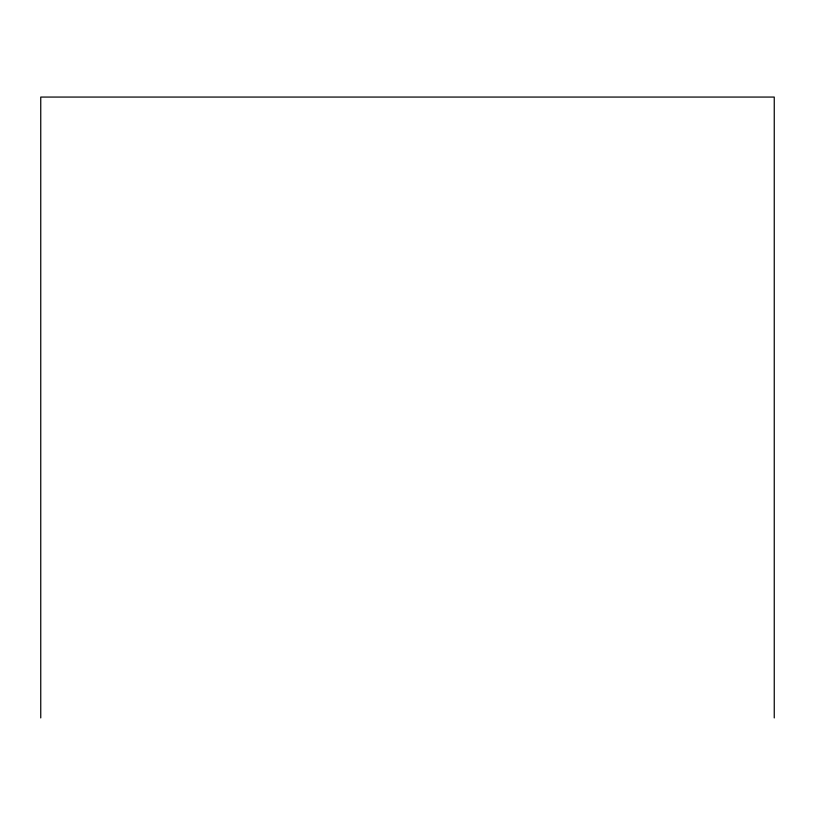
<?xml version="1.0" encoding="UTF-8"?>
<svg xmlns="http://www.w3.org/2000/svg" width="815" height="815" viewBox="0 0 815 815"><rect width="100%" height="100%" fill="white"/><g stroke="black" fill="none" stroke-linecap="round" stroke-linejoin="round"><path stroke-width="1.22" d="M774.25 717.934L774.25 97.067L40.75 97.067L40.75 717.934"/></g></svg>
